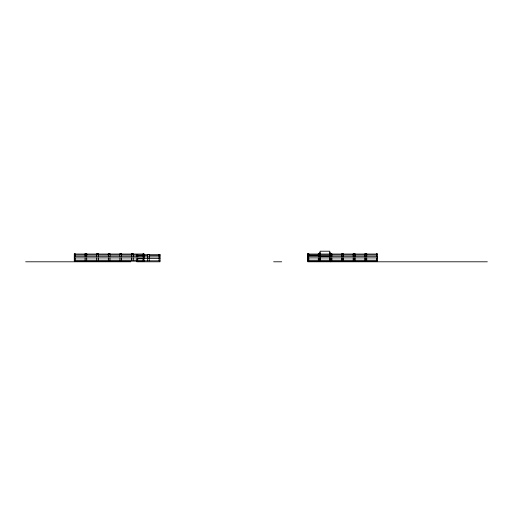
<?xml version="1.0" encoding="UTF-8"?>
<svg xmlns="http://www.w3.org/2000/svg" width="513" height="513" viewBox="0 0 513 513"><rect width="100%" height="100%" fill="white"/><g stroke="black" fill="none" stroke-linecap="round" stroke-linejoin="round"><path stroke-width="0.77" d="M320.093 252.819L319.285 252.819L319.285 256.308M329.776 252.819L330.584 252.819L330.584 254.435M85.748 254.044L74.449 254.044L74.449 255.012M86.069 254.044L97.367 254.044M97.694 254.044L108.993 254.044M109.314 254.044L120.613 254.044M120.933 254.044L132.232 254.044M132.553 254.044L143.852 254.044M307.826 254.044L319.124 254.044M319.285 254.044L330.744 254.044M331.065 254.044L342.363 254.044M342.69 254.044L353.989 254.044M354.31 254.044L365.609 254.044M365.929 254.044L377.228 254.044M143.711 254.692L148.238 254.692M148.565 254.692L159.864 254.692L159.864 255.66M75.257 255.012L84.94 255.012L84.94 254.044M85.1 255.012L86.716 255.012M97.367 255.012L86.877 255.012L86.877 254.044M132.232 255.012L121.741 255.012L121.741 254.044M143.044 255.012L133.361 255.012L133.361 254.044M308.634 255.012L318.316 255.012M320.093 255.012L329.936 255.012M331.873 255.012L341.562 255.012M343.498 255.012L353.181 255.012M355.118 255.012L364.801 255.012M366.737 255.012L376.42 255.012M308.794 255.339L318.477 255.339M137.747 255.66L147.43 255.66L147.43 254.692M159.056 255.66L149.366 255.66L149.366 254.692M320.093 256.051L329.776 256.051M74.289 256.308L144.012 256.308M307.665 256.308L377.388 256.308M143.993 256.949L160.024 256.949M74.289 257.917L144.012 257.917M307.665 257.917L377.388 257.917M160.024 258.565L136.779 258.565L136.779 260.072M74.289 260.181L144.012 260.181M307.665 260.181L377.388 260.181M143.993 260.828L160.024 260.828M25.65 261.797L130.777 261.797M273.628 261.797L281.701 261.797M487.35 261.797L307.826 261.797L307.826 253.723M376.42 256.308L376.42 253.723L377.388 253.723L377.388 261.149L307.665 261.149L307.665 253.723L308.794 253.723L308.794 256.308M376.42 257.917L376.42 260.181M366.737 256.308L366.737 253.723L364.801 253.723L364.801 256.308M366.737 257.917L366.737 260.181M365.769 253.723L365.769 256.308M365.769 257.917L365.769 260.181M364.801 257.917L364.801 260.181M355.118 256.308L355.118 253.723L353.181 253.723L353.181 256.308M355.118 257.917L355.118 260.181M354.15 253.723L354.15 256.308M354.15 257.917L354.15 260.181M353.181 257.917L353.181 260.181M343.498 256.308L343.498 253.723L341.562 253.723L341.562 256.308M343.498 257.917L343.498 260.181M342.53 253.723L342.53 256.308M342.53 257.917L342.53 260.181M341.562 257.917L341.562 260.181M331.873 256.308L331.873 253.723L329.776 253.723L329.776 256.885M331.873 257.917L331.873 260.181M330.904 253.723L330.904 256.308M330.904 257.917L330.904 260.181M330.744 260.719L330.744 261.797M329.936 253.723L329.936 256.308M329.936 257.917L329.936 260.181M329.776 253.121L329.776 251.203L320.093 251.203L320.093 253.121M329.776 257.917L329.776 260.181M320.253 256.308L320.253 253.723L318.316 253.723L318.316 256.308M320.253 257.917L320.253 260.181M320.093 253.723L320.093 256.885M320.093 257.917L320.093 260.181M319.285 257.917L319.285 260.181M318.316 257.917L318.316 260.181M308.794 257.917L308.794 260.181M308.634 253.723L308.634 256.308M308.634 257.917L308.634 260.181M307.986 254.371L307.986 255.339M159.056 260.828L159.056 254.371L160.024 254.371L160.024 261.797L136.779 261.797L136.779 260.828M149.206 260.828L149.206 254.371L147.597 254.371L147.597 260.828M143.044 256.308L143.044 253.723L144.012 253.723L144.012 261.149L74.289 261.149L74.289 253.723L75.257 253.723L75.257 256.308M143.044 257.917L143.044 260.181M137.747 254.692L137.747 256.949M137.747 258.565L137.747 260.072M136.939 254.692L136.939 255.66M136.779 255.012L136.779 256.949M133.2 256.308L133.2 253.723L131.584 253.723L131.584 256.308M133.2 257.917L133.2 260.181M131.584 257.917L131.584 260.181M131.424 254.044L131.424 255.012M121.581 256.308L121.581 253.723L119.965 253.723L119.965 256.308M121.581 257.917L121.581 260.181M119.965 257.917L119.965 260.181M119.805 254.044L119.805 255.012L110.115 255.012L110.115 254.044M109.955 256.308L109.955 253.723L108.346 253.723L108.346 256.308M109.955 257.917L109.955 260.181M108.346 257.917L108.346 260.181M108.185 254.044L108.185 255.012L98.502 255.012L98.502 254.044M98.336 256.308L98.336 253.723L96.72 253.723L96.72 256.308M98.336 257.917L98.336 260.181M96.72 257.917L96.72 260.181M96.559 254.044L96.559 255.012M86.716 256.308L86.716 253.723L85.1 253.723L85.1 256.308M86.716 257.917L86.716 260.181M85.1 257.917L85.1 260.181M75.257 257.917L75.257 260.181"/></g></svg>
